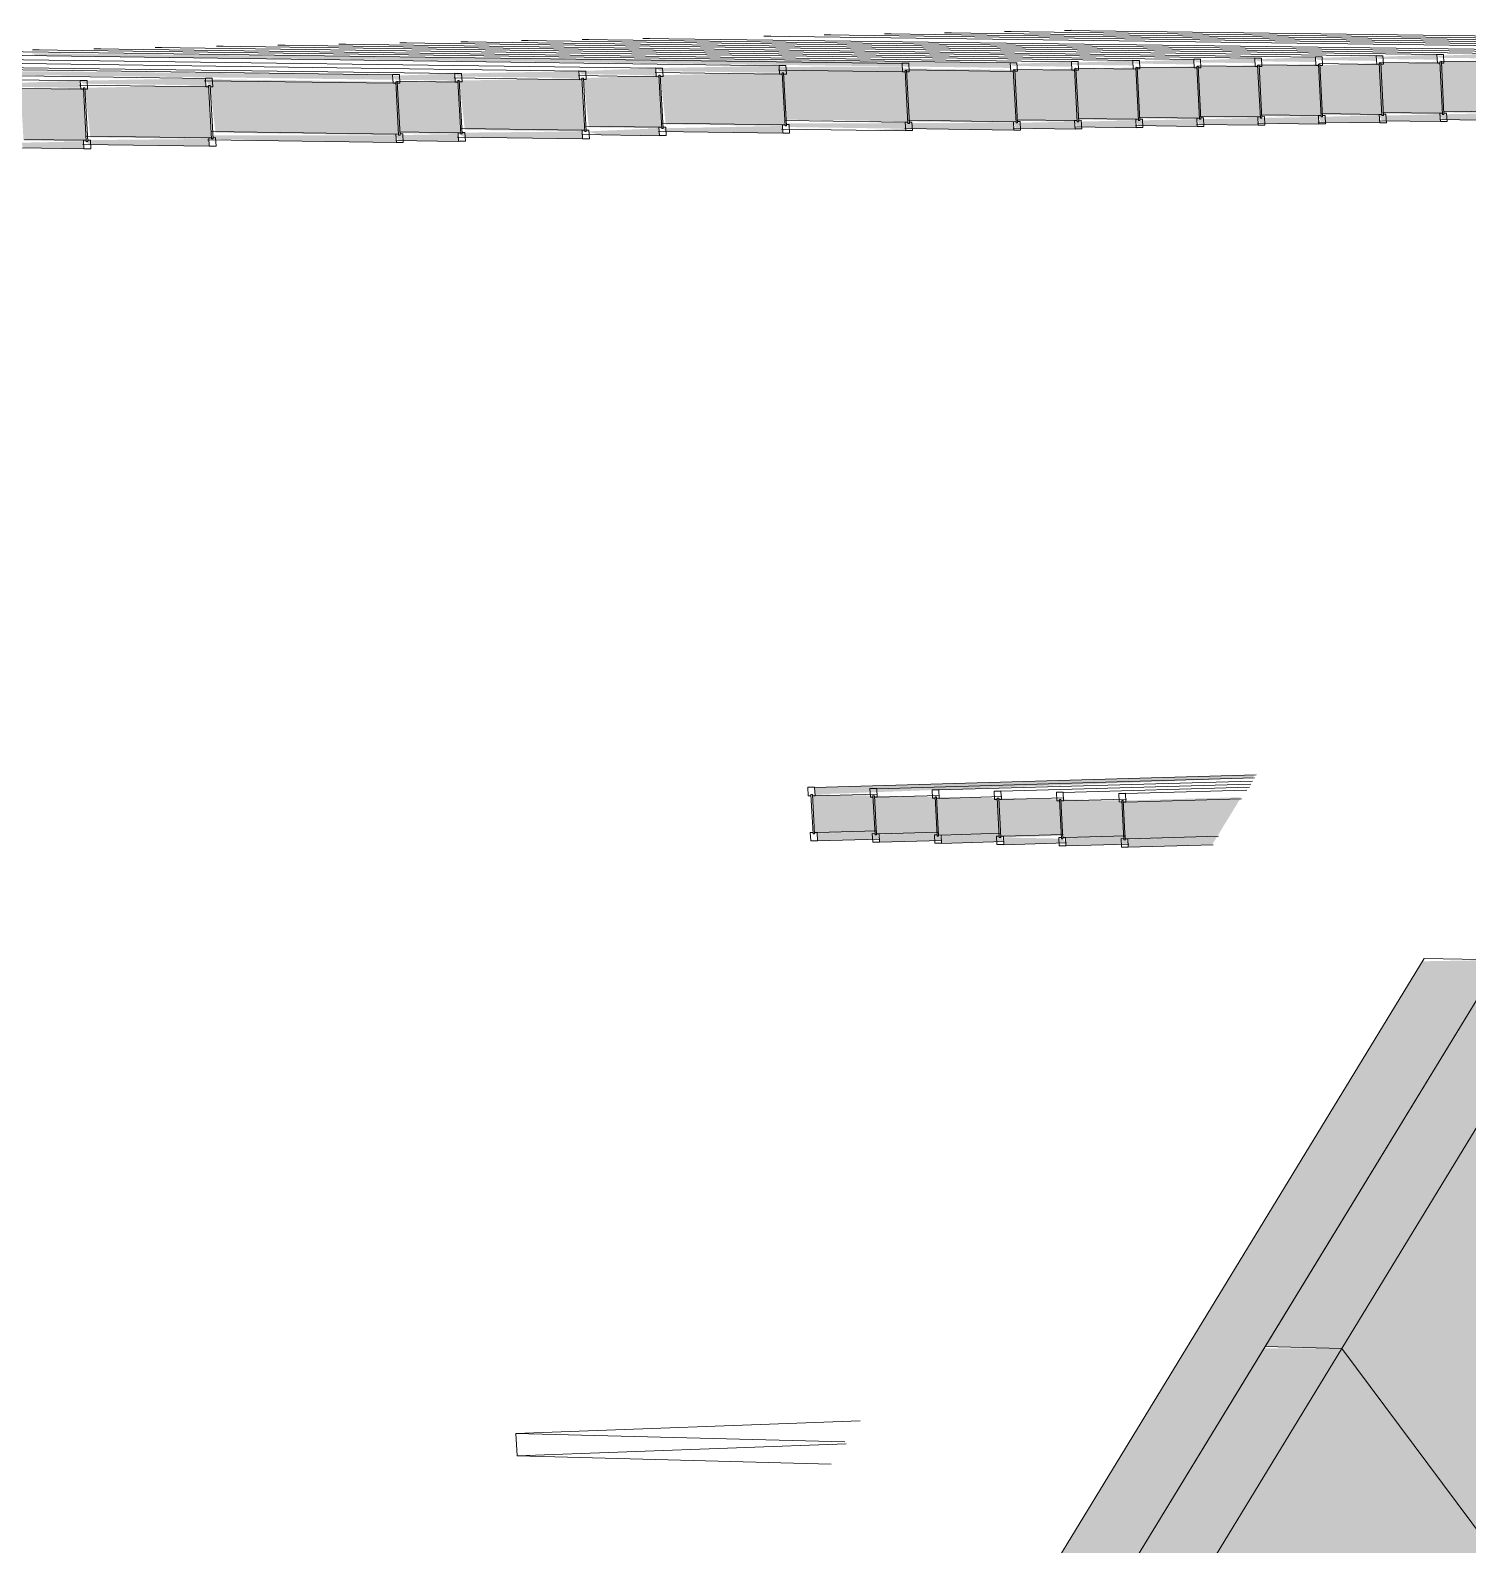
# Model space of a CAD drawing. Header units: inches. Extents: x -8026 to -8021, y -2777 to 2751.
# Drawn here: x -8024.54519 to -8024.52516, y -2776.38328 to -2776.36218 of the extents above; entities that cross this region are included whole.
import ezdxf

# ---------------------------------------------------------------- set-up
doc = ezdxf.new("R2010")
doc.units = ezdxf.units.IN
doc.header["$MEASUREMENT"] = 0
for name, color, linetype, lineweight in [('A-FLOR', 192, 'Continuous', 13), ('S-BEAM', 12, 'Continuous', 9), ('S-BEAM-4', 133, 'Continuous', 9), ('S-BEAM-5', 193, 'Continuous', 9), ('S-BEAM-6', 183, 'Continuous', 9)]:
    doc.layers.add(name, color=color, linetype=linetype, lineweight=lineweight)

msp = doc.modelspace()

# ---------------------------------------------------------------- hatches: boundary and pattern name
at = {"layer": 'S-BEAM-4'}
for points in [[(-8024.540042, -2776.362384), (-8024.540043, -2776.362381), (-8024.540043, -2776.362384)], [(-8024.539193, -2776.362368), (-8024.539195, -2776.362365), (-8024.539195, -2776.362368)], [(-8024.538346, -2776.362352), (-8024.538347, -2776.362349), (-8024.538347, -2776.362352)], [(-8024.5375, -2776.362336), (-8024.537501, -2776.362333), (-8024.537501, -2776.362336)], [(-8024.536655, -2776.36232), (-8024.536657, -2776.362317), (-8024.536657, -2776.36232)], [(-8024.534129, -2776.362272), (-8024.53413, -2776.362269), (-8024.53413, -2776.362272)], [(-8024.533289, -2776.362256), (-8024.533291, -2776.362253), (-8024.533291, -2776.362256)], [(-8024.532451, -2776.36224), (-8024.532453, -2776.362237), (-8024.532453, -2776.36224)], [(-8024.531614, -2776.362225), (-8024.531616, -2776.362222), (-8024.531616, -2776.362225)], [(-8024.530779, -2776.362209), (-8024.53078, -2776.362206), (-8024.53078, -2776.362209)], [(-8024.54516, -2776.36248), (-8024.545162, -2776.362477), (-8024.545162, -2776.36248)], [(-8024.531534, -2776.362705), (-8024.531537, -2776.362635), (-8024.545159, -2776.3625), (-8024.54512, -2776.362532), (-8024.532859, -2776.362687)], [(-8024.544304, -2776.362464), (-8024.544305, -2776.362461), (-8024.544305, -2776.362464)], [(-8024.543449, -2776.362448), (-8024.54345, -2776.362445), (-8024.54345, -2776.362448)], [(-8024.542595, -2776.362432), (-8024.542597, -2776.362429), (-8024.542597, -2776.362432)], [(-8024.541743, -2776.362416), (-8024.541744, -2776.362413), (-8024.541744, -2776.362416)], [(-8024.540891, -2776.3624), (-8024.540893, -2776.362397), (-8024.540893, -2776.3624)], [(-8024.529829, -2776.362672), (-8024.529832, -2776.362602), (-8024.530684, -2776.362633), (-8024.530678, -2776.362661), (-8024.529899, -2776.362671)], [(-8024.528978, -2776.362656), (-8024.528982, -2776.362586), (-8024.529832, -2776.362617), (-8024.529794, -2776.362645), (-8024.529752, -2776.362645)], [(-8024.528129, -2776.362639), (-8024.528132, -2776.362569), (-8024.528981, -2776.362601), (-8024.528943, -2776.362628), (-8024.528469, -2776.362635)], [(-8024.527281, -2776.362623), (-8024.527284, -2776.362553), (-8024.528132, -2776.362584), (-8024.528094, -2776.362612), (-8024.528053, -2776.362613)], [(-8024.526434, -2776.362607), (-8024.526438, -2776.362537), (-8024.527284, -2776.362568), (-8024.527246, -2776.362596), (-8024.527205, -2776.362596)], [(-8024.525589, -2776.36259), (-8024.525592, -2776.36252), (-8024.526437, -2776.362552), (-8024.526399, -2776.36258), (-8024.526359, -2776.36258)], [(-8024.524745, -2776.362574), (-8024.524748, -2776.362504), (-8024.525592, -2776.362536), (-8024.525554, -2776.362563), (-8024.525514, -2776.362564)], [(-8024.52467, -2776.363335), (-8024.524707, -2776.362602), (-8024.525551, -2776.362618), (-8024.525514, -2776.363324)], [(-8024.540139, -2776.36287), (-8024.540143, -2776.3628), (-8024.553795, -2776.362671), (-8024.553755, -2776.362696), (-8024.541637, -2776.36285)], [(-8024.539271, -2776.362881), (-8024.539276, -2776.362783), (-8024.540143, -2776.362814), (-8024.540102, -2776.36287), (-8024.54006, -2776.362871)], [(-8024.539276, -2776.362783), (-8024.540137, -2776.362768), (-8024.540048, -2776.362773)], [(-8024.537542, -2776.362848), (-8024.537547, -2776.36275), (-8024.539277, -2776.362782), (-8024.539237, -2776.362825), (-8024.539182, -2776.362826)], [(-8024.537547, -2776.36275), (-8024.539223, -2776.362724), (-8024.539182, -2776.362728)], [(-8024.536471, -2776.362806), (-8024.536476, -2776.362708), (-8024.537548, -2776.362749), (-8024.537508, -2776.362792), (-8024.537248, -2776.362796)], [(-8024.536476, -2776.362708), (-8024.537541, -2776.362691), (-8024.537248, -2776.362698)], [(-8024.536394, -2776.363547), (-8024.536434, -2776.362807), (-8024.537485, -2776.362847), (-8024.537409, -2776.363533), (-8024.537248, -2776.363535)], [(-8024.534752, -2776.362773), (-8024.534757, -2776.362675), (-8024.536476, -2776.362707), (-8024.536417, -2776.36275), (-8024.536382, -2776.362751)], [(-8024.534676, -2776.363513), (-8024.534715, -2776.362773), (-8024.536414, -2776.362805), (-8024.536338, -2776.36349)], [(-8024.534757, -2776.362675), (-8024.534771, -2776.362672), (-8024.534999, -2776.362672)], [(-8024.531457, -2776.363471), (-8024.531495, -2776.362733), (-8024.534757, -2776.362689), (-8024.534661, -2776.363426), (-8024.532859, -2776.363451)], [(-8024.53068, -2776.362688), (-8024.530684, -2776.362618), (-8024.531537, -2776.362649), (-8024.531499, -2776.362677), (-8024.531457, -2776.362678)], [(-8024.530604, -2776.363454), (-8024.530642, -2776.362716), (-8024.531496, -2776.362732), (-8024.531457, -2776.363442)], [(-8024.529752, -2776.363437), (-8024.52979, -2776.3627), (-8024.530643, -2776.362716), (-8024.530604, -2776.363425)], [(-8024.528902, -2776.36342), (-8024.52894, -2776.362683), (-8024.529791, -2776.362699), (-8024.529752, -2776.363408)], [(-8024.528053, -2776.363403), (-8024.528091, -2776.362667), (-8024.52894, -2776.362683), (-8024.528902, -2776.363391), (-8024.528469, -2776.363397)], [(-8024.527205, -2776.363386), (-8024.527243, -2776.362651), (-8024.528091, -2776.36267), (-8024.528053, -2776.363374)], [(-8024.526359, -2776.363369), (-8024.526396, -2776.362634), (-8024.527242, -2776.36267), (-8024.527205, -2776.363358)], [(-8024.525513, -2776.363352), (-8024.525551, -2776.362618), (-8024.526396, -2776.362634), (-8024.526359, -2776.363341)], [(-8024.544497, -2776.362883), (-8024.546162, -2776.362858), (-8024.545276, -2776.362873)], [(-8024.544491, -2776.362982), (-8024.544497, -2776.362883), (-8024.545371, -2776.362913), (-8024.54533, -2776.362971), (-8024.545286, -2776.362971)], [(-8024.544412, -2776.36373), (-8024.544453, -2776.362983), (-8024.545328, -2776.362999), (-8024.545286, -2776.363717)], [(-8024.542746, -2776.362948), (-8024.542751, -2776.36285), (-8024.544497, -2776.362883), (-8024.544457, -2776.362925), (-8024.544401, -2776.362926)], [(-8024.544432, -2776.363002), (-8024.54449, -2776.362981), (-8024.544443, -2776.363002)], [(-8024.542667, -2776.363695), (-8024.542708, -2776.362949), (-8024.544433, -2776.362981), (-8024.544355, -2776.363671)], [(-8024.542751, -2776.36285), (-8024.544412, -2776.362824), (-8024.544401, -2776.362827)], [(-8024.54006, -2776.363643), (-8024.5401, -2776.362899), (-8024.542751, -2776.362863), (-8024.542699, -2776.362947), (-8024.542687, -2776.362967), (-8024.542611, -2776.363607), (-8024.541637, -2776.36362)], [(-8024.542687, -2776.362968), (-8024.542744, -2776.362948), (-8024.542699, -2776.362968)], [(-8024.539193, -2776.363625), (-8024.539234, -2776.362882), (-8024.540101, -2776.362898), (-8024.54006, -2776.363613)], [(-8024.539212, -2776.362901), (-8024.53927, -2776.362881), (-8024.539225, -2776.362901)], [(-8024.537465, -2776.363591), (-8024.537505, -2776.362849), (-8024.539214, -2776.362881), (-8024.539137, -2776.363567)], [(-8024.537484, -2776.362868), (-8024.537541, -2776.362847), (-8024.537496, -2776.362868)], [(-8024.529783, -2776.363538), (-8024.529789, -2776.363436), (-8024.530641, -2776.363454), (-8024.530604, -2776.363527)], [(-8024.528933, -2776.363521), (-8024.528938, -2776.363419), (-8024.529789, -2776.363437), (-8024.529752, -2776.36351)], [(-8024.528084, -2776.363504), (-8024.528089, -2776.363402), (-8024.528938, -2776.36342), (-8024.528902, -2776.363493), (-8024.528469, -2776.363499)], [(-8024.527236, -2776.363487), (-8024.527241, -2776.363386), (-8024.528089, -2776.363403), (-8024.528053, -2776.363476)], [(-8024.52639, -2776.36347), (-8024.526395, -2776.363369), (-8024.527242, -2776.363386), (-8024.527205, -2776.363459)], [(-8024.525545, -2776.363453), (-8024.52555, -2776.363352), (-8024.526395, -2776.363369), (-8024.526359, -2776.363442)], [(-8024.524701, -2776.363437), (-8024.524706, -2776.363335), (-8024.52555, -2776.363352), (-8024.525514, -2776.363425)], [(-8024.540091, -2776.363745), (-8024.540097, -2776.363642), (-8024.54265, -2776.363642), (-8024.542699, -2776.363693), (-8024.541637, -2776.363723)], [(-8024.539225, -2776.363728), (-8024.539231, -2776.363625), (-8024.540097, -2776.363642), (-8024.54006, -2776.363716)], [(-8024.537496, -2776.363693), (-8024.537502, -2776.36359), (-8024.539174, -2776.363607), (-8024.539225, -2776.363624), (-8024.539137, -2776.36367)], [(-8024.536425, -2776.363649), (-8024.536431, -2776.363547), (-8024.537445, -2776.36359), (-8024.537248, -2776.363638)], [(-8024.534707, -2776.363615), (-8024.534713, -2776.363513), (-8024.536374, -2776.363546), (-8024.536338, -2776.363592)], [(-8024.531488, -2776.363573), (-8024.531493, -2776.36347), (-8024.534658, -2776.363478), (-8024.53462, -2776.363529), (-8024.532859, -2776.363554)], [(-8024.532994, -2776.363581), (-8024.532996, -2776.363552), (-8024.533569, -2776.363573)], [(-8024.532963, -2776.363479), (-8024.532964, -2776.36345), (-8024.533538, -2776.363471)], [(-8024.530635, -2776.363556), (-8024.53064, -2776.363453), (-8024.531494, -2776.363471), (-8024.531457, -2776.363544)], [(-8024.544444, -2776.363832), (-8024.544449, -2776.363729), (-8024.545324, -2776.363747), (-8024.545286, -2776.36382)], [(-8024.542699, -2776.363797), (-8024.542704, -2776.363694), (-8024.544393, -2776.363711), (-8024.544444, -2776.363728), (-8024.544355, -2776.363774)], [(-8024.534258, -2776.372828), (-8024.528158, -2776.372599), (-8024.528133, -2776.372558), (-8024.534263, -2776.372731)], [(-8024.534266, -2776.373375), (-8024.533404, -2776.37335), (-8024.533431, -2776.372845), (-8024.534295, -2776.372829)], [(-8024.533402, -2776.373393), (-8024.532539, -2776.373368), (-8024.532566, -2776.372862), (-8024.533431, -2776.372846)], [(-8024.532537, -2776.37341), (-8024.531673, -2776.373385), (-8024.5317, -2776.37288), (-8024.532566, -2776.372863)], [(-8024.531671, -2776.373428), (-8024.530806, -2776.373403), (-8024.530833, -2776.372897), (-8024.531699, -2776.37288)], [(-8024.530804, -2776.373445), (-8024.529938, -2776.37342), (-8024.529964, -2776.372914), (-8024.530832, -2776.372897)], [(-8024.534224, -2776.373476), (-8024.533362, -2776.373451), (-8024.533404, -2776.37335), (-8024.534229, -2776.373375)], [(-8024.533359, -2776.373494), (-8024.532497, -2776.373469), (-8024.532539, -2776.373368), (-8024.533365, -2776.373393)], [(-8024.532494, -2776.373511), (-8024.531631, -2776.373486), (-8024.531673, -2776.373385), (-8024.5325, -2776.37341)], [(-8024.531628, -2776.373529), (-8024.530763, -2776.373504), (-8024.530804, -2776.373445), (-8024.531633, -2776.373428)], [(-8024.530761, -2776.373546), (-8024.529895, -2776.373521), (-8024.529938, -2776.37342), (-8024.530766, -2776.373445)]]:
    msp.add_hatch(color=256, dxfattribs=at).paths.add_polyline_path(points, flags=0)
h = msp.add_hatch(color=256, dxfattribs=at)
h.paths.add_polyline_path([(-8024.53304, -2776.362712), (-8024.533042, -2776.362685), (-8024.534664, -2776.362691)], flags=0)
h.paths.add_polyline_path([(-8024.545157, -2776.362532), (-8024.545162, -2776.36248), (-8024.545162, -2776.362532)], flags=0)
h = msp.add_hatch(color=256, dxfattribs=at)
h.paths.add_polyline_path([(-8024.529936, -2776.373463), (-8024.528662, -2776.373426), (-8024.52832, -2776.372867), (-8024.529964, -2776.372914)], flags=0)
h.paths.add_polyline_path([(-8024.52427, -2776.373298), (-8024.523849, -2776.373286), (-8024.523893, -2776.372933), (-8024.522954, -2776.372905), (-8024.515469, -2776.372634), (-8024.515475, -2776.372501), (-8024.524665, -2776.372763)], flags=0)
h = msp.add_hatch(color=256, dxfattribs=at)
h.paths.add_polyline_path([(-8024.529893, -2776.373564), (-8024.528725, -2776.37353), (-8024.528662, -2776.373426), (-8024.529898, -2776.373463)], flags=0)
h.paths.add_polyline_path([(-8024.524196, -2776.373398), (-8024.523844, -2776.373388), (-8024.523893, -2776.373287), (-8024.52427, -2776.373298), (-8024.524201, -2776.373392)], flags=0)
at = {"layer": 'S-BEAM-5'}
h = msp.add_hatch(color=256, dxfattribs=at)
h.paths.add_polyline_path([(-8024.441028, -2776.488367), (-8024.443475, -2776.485344), (-8024.443162, -2776.485379), (-8024.442815, -2776.485848), (-8024.442815, -2776.485398), (-8024.442159, -2776.485452), (-8024.443712, -2776.483349), (-8024.445857, -2776.485369)], flags=0)
h.paths.add_polyline_path([(-8024.45263, -2776.480238), (-8024.448711, -2776.476582), (-8024.452453, -2776.471517), (-8024.458914, -2776.467434), (-8024.460324, -2776.469913)], flags=0)
h.paths.add_polyline_path([(-8024.465144, -2776.454461), (-8024.465089, -2776.454411), (-8024.475529, -2776.440278), (-8024.479674, -2776.443946), (-8024.477982, -2776.446217), (-8024.465835, -2776.454018)], flags=0)
h.paths.add_polyline_path([(-8024.487825, -2776.433009), (-8024.484764, -2776.427776), (-8024.489704, -2776.421089), (-8024.493971, -2776.424761), (-8024.488219, -2776.43248)], flags=0)
h.paths.add_polyline_path([(-8024.497718, -2776.419733), (-8024.493419, -2776.41606), (-8024.500345, -2776.406684), (-8024.503495, -2776.411981), (-8024.498146, -2776.419159)], flags=0)
h.paths.add_polyline_path([(-8024.508601, -2776.405129), (-8024.505421, -2776.399812), (-8024.523634, -2776.375158), (-8024.526919, -2776.380548), (-8024.510976, -2776.401941)], flags=0)
at = {"layer": 'S-BEAM-6'}
for points in [[(-8024.552089, -2776.420042), (-8024.524702, -2776.375135), (-8024.525794, -2776.375153), (-8024.553154, -2776.419989), (-8024.552459, -2776.420024)], [(-8024.526919, -2776.380548), (-8024.523634, -2776.375158), (-8024.524714, -2776.375155), (-8024.527987, -2776.380522), (-8024.527203, -2776.380541)], [(-8024.601156, -2776.502354), (-8024.526919, -2776.380548), (-8024.528002, -2776.380545), (-8024.602218, -2776.502242)], [(-8024.594356, -2776.503052), (-8024.523101, -2776.385671), (-8024.526919, -2776.380548), (-8024.601156, -2776.502354), (-8024.60055, -2776.502417)]]:
    msp.add_hatch(color=256, dxfattribs=at).paths.add_polyline_path(points, flags=0)

# ---------------------------------------------------------------- linework, layer by layer
at = {"layer": 'A-FLOR'}
for p, q in [((-8024.533627, -2776.381558), (-8024.538427, -2776.381732)), ((-8024.538427, -2776.381732), (-8024.533843, -2776.381849)), ((-8024.53841, -2776.382045), (-8024.538427, -2776.381732)), ((-8024.53841, -2776.382045), (-8024.533822, -2776.381878)), ((-8024.534032, -2776.382158), (-8024.53841, -2776.382045))]:
    msp.add_line(p, q, dxfattribs=at)
at = {"layer": 'S-BEAM'}
for p, q in [((-8024.53078, -2776.362182), (-8024.530689, -2776.36218)), ((-8024.517209, -2776.362359), (-8024.53078, -2776.362182)), ((-8024.541744, -2776.362388), (-8024.541651, -2776.362387)), ((-8024.528132, -2776.362569), (-8024.541744, -2776.362388)), ((-8024.541651, -2776.362387), (-8024.54164, -2776.362387)), ((-8024.540893, -2776.362372), (-8024.5408, -2776.362371)), ((-8024.527284, -2776.362553), (-8024.540893, -2776.362372)), ((-8024.540043, -2776.362356), (-8024.53995, -2776.362355)), ((-8024.526438, -2776.362537), (-8024.540043, -2776.362356)), ((-8024.539195, -2776.36234), (-8024.539102, -2776.362339)), ((-8024.525592, -2776.36252), (-8024.539195, -2776.36234)), ((-8024.538348, -2776.362324), (-8024.538255, -2776.362323)), ((-8024.524748, -2776.362504), (-8024.538348, -2776.362324)), ((-8024.537502, -2776.362309), (-8024.537409, -2776.362307)), ((-8024.523905, -2776.362488), (-8024.537502, -2776.362309)), ((-8024.536657, -2776.362293), (-8024.536565, -2776.362291)), ((-8024.523064, -2776.362472), (-8024.536657, -2776.362293)), ((-8024.534971, -2776.362261), (-8024.534879, -2776.362259)), ((-8024.521385, -2776.36244), (-8024.534971, -2776.362261)), ((-8024.534131, -2776.362245), (-8024.534039, -2776.362243)), ((-8024.520547, -2776.362424), (-8024.534131, -2776.362245)), ((-8024.533291, -2776.362229), (-8024.533199, -2776.362228)), ((-8024.519711, -2776.362408), (-8024.533291, -2776.362229)), ((-8024.532453, -2776.362214), (-8024.532361, -2776.362212)), ((-8024.518876, -2776.362391), (-8024.532453, -2776.362214)), ((-8024.531616, -2776.362198), (-8024.531524, -2776.362196)), ((-8024.518042, -2776.362375), (-8024.531616, -2776.362198)), ((-8024.539276, -2776.362783), (-8024.552929, -2776.362599)), ((-8024.537547, -2776.36275), (-8024.551194, -2776.362566)), ((-8024.536476, -2776.362708), (-8024.549464, -2776.362534)), ((-8024.534757, -2776.362675), (-8024.547739, -2776.362501)), ((-8024.533044, -2776.362642), (-8024.54602, -2776.362469)), ((-8024.545162, -2776.362453), (-8024.545068, -2776.362451)), ((-8024.531537, -2776.362635), (-8024.545162, -2776.362453)), ((-8024.544306, -2776.362437), (-8024.544212, -2776.362435)), ((-8024.530684, -2776.362618), (-8024.544306, -2776.362437)), ((-8024.543451, -2776.36242), (-8024.543357, -2776.362419)), ((-8024.529832, -2776.362602), (-8024.543451, -2776.36242)), ((-8024.542597, -2776.362404), (-8024.542503, -2776.362403)), ((-8024.528982, -2776.362586), (-8024.542597, -2776.362404)), ((-8024.529833, -2776.362599), (-8024.529739, -2776.3626)), ((-8024.529739, -2776.3626), (-8024.529832, -2776.362602)), ((-8024.529832, -2776.362602), (-8024.529826, -2776.36272)), ((-8024.529733, -2776.362718), (-8024.529739, -2776.3626)), ((-8024.528982, -2776.362582), (-8024.528889, -2776.362584)), ((-8024.528889, -2776.362584), (-8024.528982, -2776.362586)), ((-8024.528982, -2776.362586), (-8024.528975, -2776.362704)), ((-8024.528882, -2776.362702), (-8024.528889, -2776.362584)), ((-8024.528133, -2776.362566), (-8024.528039, -2776.362567)), ((-8024.528039, -2776.362567), (-8024.528132, -2776.362569)), ((-8024.528132, -2776.362569), (-8024.528126, -2776.362687)), ((-8024.528033, -2776.362686), (-8024.528039, -2776.362567)), ((-8024.527285, -2776.36255), (-8024.527192, -2776.362551)), ((-8024.527192, -2776.362551), (-8024.527284, -2776.362553)), ((-8024.527284, -2776.362553), (-8024.527278, -2776.362671)), ((-8024.527186, -2776.362669), (-8024.527192, -2776.362551)), ((-8024.526438, -2776.362534), (-8024.526345, -2776.362535)), ((-8024.526345, -2776.362535), (-8024.526438, -2776.362537)), ((-8024.526438, -2776.362537), (-8024.526432, -2776.362655)), ((-8024.526339, -2776.362653), (-8024.526345, -2776.362535)), ((-8024.525593, -2776.362517), (-8024.5255, -2776.362519)), ((-8024.5255, -2776.362519), (-8024.525592, -2776.36252)), ((-8024.525592, -2776.36252), (-8024.525586, -2776.362638)), ((-8024.525494, -2776.362637), (-8024.5255, -2776.362519)), ((-8024.544497, -2776.362883), (-8024.558167, -2776.362697)), ((-8024.542751, -2776.36285), (-8024.556416, -2776.362664)), ((-8024.540143, -2776.3628), (-8024.553799, -2776.362615)), ((-8024.540144, -2776.362797), (-8024.540048, -2776.362798)), ((-8024.540048, -2776.362798), (-8024.540143, -2776.3628)), ((-8024.540143, -2776.3628), (-8024.540137, -2776.362919)), ((-8024.540042, -2776.362917), (-8024.540048, -2776.362798)), ((-8024.539277, -2776.36278), (-8024.539182, -2776.362781)), ((-8024.539182, -2776.362781), (-8024.539276, -2776.362783)), ((-8024.539276, -2776.362783), (-8024.53927, -2776.362903)), ((-8024.539175, -2776.362901), (-8024.539182, -2776.362781)), ((-8024.537552, -2776.362812), (-8024.53647, -2776.362827)), ((-8024.537548, -2776.362747), (-8024.537453, -2776.362748)), ((-8024.537453, -2776.362748), (-8024.537547, -2776.36275)), ((-8024.537547, -2776.36275), (-8024.537541, -2776.362869)), ((-8024.537446, -2776.362867), (-8024.537453, -2776.362748)), ((-8024.536485, -2776.36277), (-8024.534751, -2776.362794)), ((-8024.536477, -2776.362705), (-8024.536382, -2776.362706)), ((-8024.536382, -2776.362706), (-8024.536476, -2776.362708)), ((-8024.536476, -2776.362708), (-8024.53647, -2776.362827)), ((-8024.536434, -2776.362807), (-8024.536414, -2776.362806)), ((-8024.536414, -2776.362806), (-8024.536434, -2776.362807)), ((-8024.536433, -2776.362826), (-8024.536434, -2776.362807)), ((-8024.536434, -2776.362807), (-8024.536394, -2776.363547)), ((-8024.536414, -2776.362806), (-8024.536412, -2776.362826)), ((-8024.536374, -2776.363547), (-8024.536414, -2776.362806)), ((-8024.536375, -2776.362825), (-8024.536382, -2776.362706)), ((-8024.534767, -2776.362738), (-8024.533038, -2776.362761)), ((-8024.534758, -2776.362672), (-8024.534663, -2776.362673)), ((-8024.534663, -2776.362673), (-8024.534757, -2776.362675)), ((-8024.534757, -2776.362675), (-8024.534751, -2776.362794)), ((-8024.534751, -2776.362794), (-8024.534714, -2776.362793)), ((-8024.534714, -2776.362793), (-8024.534715, -2776.362773)), ((-8024.534715, -2776.362773), (-8024.534695, -2776.362773)), ((-8024.534715, -2776.362773), (-8024.534676, -2776.363513)), ((-8024.534695, -2776.362773), (-8024.534715, -2776.362773)), ((-8024.534695, -2776.362773), (-8024.534694, -2776.362793)), ((-8024.534656, -2776.363513), (-8024.534695, -2776.362773)), ((-8024.534694, -2776.362793), (-8024.534657, -2776.362792)), ((-8024.534657, -2776.362792), (-8024.534663, -2776.362673)), ((-8024.533045, -2776.362639), (-8024.53295, -2776.36264)), ((-8024.53295, -2776.36264), (-8024.533044, -2776.362642)), ((-8024.533044, -2776.362642), (-8024.533038, -2776.362761)), ((-8024.533038, -2776.362761), (-8024.533001, -2776.36276)), ((-8024.533001, -2776.36276), (-8024.533002, -2776.36274)), ((-8024.533002, -2776.36274), (-8024.532982, -2776.36274)), ((-8024.533002, -2776.36274), (-8024.532963, -2776.363479)), ((-8024.532982, -2776.36274), (-8024.533002, -2776.36274)), ((-8024.532993, -2776.362733), (-8024.531531, -2776.362753)), ((-8024.532982, -2776.36274), (-8024.532981, -2776.36276)), ((-8024.532943, -2776.363479), (-8024.532982, -2776.36274)), ((-8024.532981, -2776.36276), (-8024.532944, -2776.362759)), ((-8024.532944, -2776.362759), (-8024.53295, -2776.36264)), ((-8024.531538, -2776.362632), (-8024.531444, -2776.362633)), ((-8024.531444, -2776.362633), (-8024.531537, -2776.362635)), ((-8024.531537, -2776.362635), (-8024.531531, -2776.362753)), ((-8024.531531, -2776.362753), (-8024.531494, -2776.362752)), ((-8024.531495, -2776.362733), (-8024.531475, -2776.362732)), ((-8024.531475, -2776.362732), (-8024.531495, -2776.362733)), ((-8024.531494, -2776.362752), (-8024.531495, -2776.362733)), ((-8024.531495, -2776.362733), (-8024.531457, -2776.363471)), ((-8024.531482, -2776.362726), (-8024.530678, -2776.362737)), ((-8024.531475, -2776.362732), (-8024.531474, -2776.362752)), ((-8024.531437, -2776.363471), (-8024.531475, -2776.362732)), ((-8024.531474, -2776.362752), (-8024.531438, -2776.362751)), ((-8024.531438, -2776.362751), (-8024.531444, -2776.362633)), ((-8024.530685, -2776.362615), (-8024.530591, -2776.362616)), ((-8024.530591, -2776.362616), (-8024.530684, -2776.362618)), ((-8024.530684, -2776.362618), (-8024.530678, -2776.362737)), ((-8024.530678, -2776.362737), (-8024.530641, -2776.362736)), ((-8024.530641, -2776.362736), (-8024.530642, -2776.362716)), ((-8024.530642, -2776.362716), (-8024.530622, -2776.362716)), ((-8024.530642, -2776.362716), (-8024.530604, -2776.363454)), ((-8024.530622, -2776.362716), (-8024.530642, -2776.362716)), ((-8024.530629, -2776.362709), (-8024.529826, -2776.36272)), ((-8024.530622, -2776.362716), (-8024.530621, -2776.362736)), ((-8024.530584, -2776.363454), (-8024.530622, -2776.362716)), ((-8024.530621, -2776.362736), (-8024.530585, -2776.362735)), ((-8024.530585, -2776.362735), (-8024.530591, -2776.362616)), ((-8024.529826, -2776.36272), (-8024.529789, -2776.362719)), ((-8024.52979, -2776.3627), (-8024.529771, -2776.362699)), ((-8024.529771, -2776.362699), (-8024.52979, -2776.3627)), ((-8024.529789, -2776.362719), (-8024.52979, -2776.3627)), ((-8024.52979, -2776.3627), (-8024.529752, -2776.363437)), ((-8024.529777, -2776.362693), (-8024.528975, -2776.362704)), ((-8024.529771, -2776.362699), (-8024.52977, -2776.362719)), ((-8024.529732, -2776.363437), (-8024.529771, -2776.362699)), ((-8024.52977, -2776.362719), (-8024.529733, -2776.362718)), ((-8024.528975, -2776.362704), (-8024.528939, -2776.362703)), ((-8024.528939, -2776.362703), (-8024.52894, -2776.362683)), ((-8024.52894, -2776.362683), (-8024.52892, -2776.362683)), ((-8024.52894, -2776.362683), (-8024.528902, -2776.36342)), ((-8024.52892, -2776.362683), (-8024.52894, -2776.362683)), ((-8024.528927, -2776.362677), (-8024.528126, -2776.362687)), ((-8024.52892, -2776.362683), (-8024.528919, -2776.362703)), ((-8024.528882, -2776.36342), (-8024.52892, -2776.362683)), ((-8024.528919, -2776.362703), (-8024.528882, -2776.362702)), ((-8024.528126, -2776.362687), (-8024.52809, -2776.362687)), ((-8024.52809, -2776.362687), (-8024.528091, -2776.362667)), ((-8024.528091, -2776.362667), (-8024.528071, -2776.362667)), ((-8024.528091, -2776.362667), (-8024.528053, -2776.363403)), ((-8024.528071, -2776.362667), (-8024.528091, -2776.362667)), ((-8024.528077, -2776.36266), (-8024.527278, -2776.362671)), ((-8024.528071, -2776.362667), (-8024.52807, -2776.362686)), ((-8024.528033, -2776.363403), (-8024.528071, -2776.362667)), ((-8024.52807, -2776.362686), (-8024.528033, -2776.362686)), ((-8024.527278, -2776.362671), (-8024.527242, -2776.36267)), ((-8024.527245, -2776.36267), (-8024.527242, -2776.36267)), ((-8024.527243, -2776.362651), (-8024.527223, -2776.36265)), ((-8024.527223, -2776.36265), (-8024.527243, -2776.362651)), ((-8024.527242, -2776.36267), (-8024.527243, -2776.362651)), ((-8024.527243, -2776.362651), (-8024.527205, -2776.363386)), ((-8024.52723, -2776.362644), (-8024.526432, -2776.362655)), ((-8024.527223, -2776.36265), (-8024.527222, -2776.36267)), ((-8024.527185, -2776.363386), (-8024.527223, -2776.36265)), ((-8024.527222, -2776.36267), (-8024.527186, -2776.362669)), ((-8024.526432, -2776.362655), (-8024.526395, -2776.362654)), ((-8024.526395, -2776.362654), (-8024.526396, -2776.362634)), ((-8024.526396, -2776.362634), (-8024.526376, -2776.362634)), ((-8024.526396, -2776.362634), (-8024.526359, -2776.363369)), ((-8024.526376, -2776.362634), (-8024.526396, -2776.362634)), ((-8024.526383, -2776.362628), (-8024.525586, -2776.362638)), ((-8024.526376, -2776.362634), (-8024.526375, -2776.362654)), ((-8024.526339, -2776.363369), (-8024.526376, -2776.362634)), ((-8024.526375, -2776.362654), (-8024.526339, -2776.362653)), ((-8024.525586, -2776.362638), (-8024.52555, -2776.362638)), ((-8024.52555, -2776.362638), (-8024.525551, -2776.362618)), ((-8024.525551, -2776.362618), (-8024.525531, -2776.362618)), ((-8024.525551, -2776.362618), (-8024.525513, -2776.363352)), ((-8024.525531, -2776.362618), (-8024.525551, -2776.362618)), ((-8024.525538, -2776.362611), (-8024.524742, -2776.362622)), ((-8024.525531, -2776.362618), (-8024.52553, -2776.362637)), ((-8024.525494, -2776.363352), (-8024.525531, -2776.362618)), ((-8024.52553, -2776.362637), (-8024.525494, -2776.362637)), ((-8024.545315, -2776.362992), (-8024.54449, -2776.363003)), ((-8024.544507, -2776.362946), (-8024.542744, -2776.36297)), ((-8024.544497, -2776.36288), (-8024.544401, -2776.362882)), ((-8024.544401, -2776.362882), (-8024.544497, -2776.362883)), ((-8024.544497, -2776.362883), (-8024.54449, -2776.363003)), ((-8024.54449, -2776.363003), (-8024.544452, -2776.363003)), ((-8024.544453, -2776.362983), (-8024.544433, -2776.362982)), ((-8024.544433, -2776.362982), (-8024.544453, -2776.362983)), ((-8024.544452, -2776.363003), (-8024.544453, -2776.362983)), ((-8024.544453, -2776.362983), (-8024.544412, -2776.36373)), ((-8024.544433, -2776.362982), (-8024.544432, -2776.363002)), ((-8024.544391, -2776.363729), (-8024.544433, -2776.362982)), ((-8024.544432, -2776.363002), (-8024.544394, -2776.363001)), ((-8024.544394, -2776.363001), (-8024.544401, -2776.362882)), ((-8024.542768, -2776.362883), (-8024.540137, -2776.362919)), ((-8024.542752, -2776.362847), (-8024.542656, -2776.362848)), ((-8024.542656, -2776.362848), (-8024.542751, -2776.36285)), ((-8024.542751, -2776.36285), (-8024.542744, -2776.36297)), ((-8024.542744, -2776.36297), (-8024.542707, -2776.362969)), ((-8024.542707, -2776.362969), (-8024.542708, -2776.362949)), ((-8024.542708, -2776.362949), (-8024.542688, -2776.362949)), ((-8024.542708, -2776.362949), (-8024.542667, -2776.363695)), ((-8024.542688, -2776.362949), (-8024.542708, -2776.362949)), ((-8024.542688, -2776.362949), (-8024.542687, -2776.362968)), ((-8024.542646, -2776.363694), (-8024.542688, -2776.362949)), ((-8024.542687, -2776.362968), (-8024.542649, -2776.362968)), ((-8024.542649, -2776.362968), (-8024.542656, -2776.362848)), ((-8024.540137, -2776.362919), (-8024.540099, -2776.362919)), ((-8024.5401, -2776.362899), (-8024.54008, -2776.362898)), ((-8024.54008, -2776.362898), (-8024.5401, -2776.362899)), ((-8024.540099, -2776.362919), (-8024.5401, -2776.362899)), ((-8024.5401, -2776.362899), (-8024.54006, -2776.363643)), ((-8024.540087, -2776.362891), (-8024.53927, -2776.362903)), ((-8024.54008, -2776.362898), (-8024.540079, -2776.362918)), ((-8024.540039, -2776.363642), (-8024.54008, -2776.362898)), ((-8024.540079, -2776.362918), (-8024.540042, -2776.362917)), ((-8024.539287, -2776.362845), (-8024.537541, -2776.362869)), ((-8024.53927, -2776.362903), (-8024.539233, -2776.362902)), ((-8024.539233, -2776.362902), (-8024.539234, -2776.362882)), ((-8024.539234, -2776.362882), (-8024.539214, -2776.362882)), ((-8024.539234, -2776.362882), (-8024.539193, -2776.363625)), ((-8024.539214, -2776.362882), (-8024.539234, -2776.362882)), ((-8024.539214, -2776.362882), (-8024.539212, -2776.362901)), ((-8024.539173, -2776.363625), (-8024.539214, -2776.362882)), ((-8024.539212, -2776.362901), (-8024.539175, -2776.362901)), ((-8024.537541, -2776.362869), (-8024.537504, -2776.362868)), ((-8024.537505, -2776.362849), (-8024.537485, -2776.362848)), ((-8024.537485, -2776.362848), (-8024.537505, -2776.362849)), ((-8024.537504, -2776.362868), (-8024.537505, -2776.362849)), ((-8024.537505, -2776.362849), (-8024.537465, -2776.363591)), ((-8024.537485, -2776.362848), (-8024.537484, -2776.362868)), ((-8024.537445, -2776.36359), (-8024.537485, -2776.362848)), ((-8024.537484, -2776.362868), (-8024.537446, -2776.362867)), ((-8024.53647, -2776.362827), (-8024.536433, -2776.362826)), ((-8024.536412, -2776.362826), (-8024.536375, -2776.362825)), ((-8024.534672, -2776.363439), (-8024.533, -2776.363462)), ((-8024.532956, -2776.363434), (-8024.531494, -2776.363454)), ((-8024.531446, -2776.363426), (-8024.530641, -2776.363437)), ((-8024.530605, -2776.363436), (-8024.530641, -2776.363437)), ((-8024.530641, -2776.363437), (-8024.530635, -2776.363556)), ((-8024.530604, -2776.363454), (-8024.530605, -2776.363436)), ((-8024.530593, -2776.363409), (-8024.52979, -2776.36342)), ((-8024.530548, -2776.363435), (-8024.530585, -2776.363436)), ((-8024.530585, -2776.363436), (-8024.530584, -2776.363454)), ((-8024.530542, -2776.363554), (-8024.530548, -2776.363435)), ((-8024.529753, -2776.363419), (-8024.52979, -2776.36342)), ((-8024.52979, -2776.36342), (-8024.529783, -2776.363538)), ((-8024.529752, -2776.363437), (-8024.529753, -2776.363419)), ((-8024.529732, -2776.363437), (-8024.529752, -2776.363437)), ((-8024.529752, -2776.363437), (-8024.529732, -2776.363437)), ((-8024.529741, -2776.363392), (-8024.528939, -2776.363403)), ((-8024.529696, -2776.363418), (-8024.529733, -2776.363419)), ((-8024.529733, -2776.363419), (-8024.529732, -2776.363437)), ((-8024.52969, -2776.363537), (-8024.529696, -2776.363418)), ((-8024.528903, -2776.363403), (-8024.528939, -2776.363403)), ((-8024.528939, -2776.363403), (-8024.528933, -2776.363521)), ((-8024.528902, -2776.36342), (-8024.528903, -2776.363403)), ((-8024.528882, -2776.36342), (-8024.528902, -2776.36342)), ((-8024.528902, -2776.36342), (-8024.528882, -2776.36342)), ((-8024.528891, -2776.363375), (-8024.52809, -2776.363386)), ((-8024.528846, -2776.363401), (-8024.528883, -2776.363402)), ((-8024.528883, -2776.363402), (-8024.528882, -2776.36342)), ((-8024.52884, -2776.36352), (-8024.528846, -2776.363401)), ((-8024.528054, -2776.363386), (-8024.52809, -2776.363386)), ((-8024.52809, -2776.363386), (-8024.528084, -2776.363504)), ((-8024.528053, -2776.363403), (-8024.528054, -2776.363386)), ((-8024.528033, -2776.363403), (-8024.528053, -2776.363403)), ((-8024.528053, -2776.363403), (-8024.528033, -2776.363403)), ((-8024.528042, -2776.363358), (-8024.527242, -2776.363369)), ((-8024.527997, -2776.363384), (-8024.528034, -2776.363385)), ((-8024.528034, -2776.363385), (-8024.528033, -2776.363403)), ((-8024.527991, -2776.363503), (-8024.527997, -2776.363384)), ((-8024.527206, -2776.363369), (-8024.527242, -2776.363369)), ((-8024.527242, -2776.363369), (-8024.527236, -2776.363487)), ((-8024.527205, -2776.363386), (-8024.527206, -2776.363369)), ((-8024.527185, -2776.363386), (-8024.527205, -2776.363386)), ((-8024.527205, -2776.363386), (-8024.527185, -2776.363386)), ((-8024.527194, -2776.363342), (-8024.526396, -2776.363353)), ((-8024.52715, -2776.363368), (-8024.527186, -2776.363368)), ((-8024.527186, -2776.363368), (-8024.527185, -2776.363386)), ((-8024.527144, -2776.363486), (-8024.52715, -2776.363368)), ((-8024.526398, -2776.363442), (-8024.525545, -2776.363453)), ((-8024.526359, -2776.363352), (-8024.526396, -2776.363353)), ((-8024.526396, -2776.363353), (-8024.52639, -2776.36347)), ((-8024.526359, -2776.363369), (-8024.526359, -2776.363352)), ((-8024.526339, -2776.363369), (-8024.526359, -2776.363369)), ((-8024.526359, -2776.363369), (-8024.526339, -2776.363369)), ((-8024.526348, -2776.363325), (-8024.525551, -2776.363336)), ((-8024.526303, -2776.363351), (-8024.52634, -2776.363351)), ((-8024.52634, -2776.363351), (-8024.526339, -2776.363369)), ((-8024.526297, -2776.363469), (-8024.526303, -2776.363351)), ((-8024.525553, -2776.363425), (-8024.524701, -2776.363437)), ((-8024.525514, -2776.363335), (-8024.525551, -2776.363336)), ((-8024.525551, -2776.363336), (-8024.525545, -2776.363453)), ((-8024.525513, -2776.363352), (-8024.525514, -2776.363335)), ((-8024.525494, -2776.363352), (-8024.525513, -2776.363352)), ((-8024.525513, -2776.363352), (-8024.525494, -2776.363352)), ((-8024.525502, -2776.363308), (-8024.524707, -2776.363319)), ((-8024.525458, -2776.363334), (-8024.525495, -2776.363335)), ((-8024.525495, -2776.363335), (-8024.525494, -2776.363352)), ((-8024.525452, -2776.363452), (-8024.525458, -2776.363334)), ((-8024.544409, -2776.363654), (-8024.542705, -2776.363678)), ((-8024.542671, -2776.36359), (-8024.540098, -2776.363626)), ((-8024.540061, -2776.363625), (-8024.540098, -2776.363626)), ((-8024.540098, -2776.363626), (-8024.540091, -2776.363745)), ((-8024.54006, -2776.363643), (-8024.540061, -2776.363625)), ((-8024.540039, -2776.363642), (-8024.54006, -2776.363643)), ((-8024.54006, -2776.363643), (-8024.540039, -2776.363642)), ((-8024.540049, -2776.363597), (-8024.539231, -2776.363609)), ((-8024.540003, -2776.363624), (-8024.54004, -2776.363625)), ((-8024.54004, -2776.363625), (-8024.540039, -2776.363642)), ((-8024.539997, -2776.363743), (-8024.540003, -2776.363624)), ((-8024.539194, -2776.363608), (-8024.539231, -2776.363609)), ((-8024.539231, -2776.363609), (-8024.539225, -2776.363728)), ((-8024.539193, -2776.363625), (-8024.539194, -2776.363608)), ((-8024.539173, -2776.363625), (-8024.539193, -2776.363625)), ((-8024.539193, -2776.363625), (-8024.539173, -2776.363625)), ((-8024.53919, -2776.36355), (-8024.537503, -2776.363574)), ((-8024.539137, -2776.363607), (-8024.539174, -2776.363607)), ((-8024.539174, -2776.363607), (-8024.539173, -2776.363625)), ((-8024.53913, -2776.363726), (-8024.539137, -2776.363607)), ((-8024.537508, -2776.363634), (-8024.536425, -2776.363649)), ((-8024.537466, -2776.363573), (-8024.537503, -2776.363574)), ((-8024.537503, -2776.363574), (-8024.537496, -2776.363693)), ((-8024.537465, -2776.363591), (-8024.537466, -2776.363573)), ((-8024.537445, -2776.36359), (-8024.537465, -2776.363591)), ((-8024.537465, -2776.363591), (-8024.537445, -2776.36359)), ((-8024.537457, -2776.363516), (-8024.536432, -2776.363531)), ((-8024.537408, -2776.363572), (-8024.537445, -2776.363573)), ((-8024.537445, -2776.363573), (-8024.537445, -2776.36359)), ((-8024.537402, -2776.363691), (-8024.537408, -2776.363572)), ((-8024.536441, -2776.363591), (-8024.534707, -2776.363615)), ((-8024.536395, -2776.36353), (-8024.536432, -2776.363531)), ((-8024.536432, -2776.363531), (-8024.536425, -2776.363649)), ((-8024.536426, -2776.363646), (-8024.536331, -2776.363648)), ((-8024.536425, -2776.363649), (-8024.536331, -2776.363648)), ((-8024.536394, -2776.363547), (-8024.536395, -2776.36353)), ((-8024.536374, -2776.363547), (-8024.536394, -2776.363547)), ((-8024.536394, -2776.363547), (-8024.536374, -2776.363547)), ((-8024.53639, -2776.363473), (-8024.534713, -2776.363496)), ((-8024.536338, -2776.363529), (-8024.536375, -2776.363529)), ((-8024.536375, -2776.363529), (-8024.536374, -2776.363547)), ((-8024.536331, -2776.363648), (-8024.536338, -2776.363529)), ((-8024.534723, -2776.363557), (-8024.532994, -2776.363581)), ((-8024.534677, -2776.363496), (-8024.534713, -2776.363496)), ((-8024.534713, -2776.363496), (-8024.534707, -2776.363615)), ((-8024.534708, -2776.363612), (-8024.534613, -2776.363613)), ((-8024.534707, -2776.363615), (-8024.534613, -2776.363613)), ((-8024.534676, -2776.363513), (-8024.534677, -2776.363496)), ((-8024.534656, -2776.363513), (-8024.534676, -2776.363513)), ((-8024.534676, -2776.363513), (-8024.534656, -2776.363513)), ((-8024.53462, -2776.363494), (-8024.534656, -2776.363495)), ((-8024.534656, -2776.363495), (-8024.534656, -2776.363513)), ((-8024.534613, -2776.363613), (-8024.53462, -2776.363494)), ((-8024.533007, -2776.363551), (-8024.531488, -2776.363573)), ((-8024.532964, -2776.363461), (-8024.533, -2776.363462)), ((-8024.533, -2776.363462), (-8024.532994, -2776.363581)), ((-8024.532995, -2776.363578), (-8024.532901, -2776.363579)), ((-8024.532994, -2776.363581), (-8024.532901, -2776.363579)), ((-8024.532963, -2776.363479), (-8024.532964, -2776.363461)), ((-8024.532943, -2776.363479), (-8024.532963, -2776.363479)), ((-8024.532963, -2776.363479), (-8024.532943, -2776.363479)), ((-8024.532907, -2776.36346), (-8024.532944, -2776.363461)), ((-8024.532944, -2776.363461), (-8024.532943, -2776.363479)), ((-8024.532901, -2776.363579), (-8024.532907, -2776.36346)), ((-8024.531497, -2776.363544), (-8024.530635, -2776.363556)), ((-8024.531458, -2776.363453), (-8024.531494, -2776.363454)), ((-8024.531494, -2776.363454), (-8024.531488, -2776.363573)), ((-8024.531489, -2776.363569), (-8024.531395, -2776.363571)), ((-8024.531488, -2776.363573), (-8024.531395, -2776.363571)), ((-8024.531457, -2776.363471), (-8024.531458, -2776.363453)), ((-8024.531437, -2776.363471), (-8024.531457, -2776.363471)), ((-8024.531457, -2776.363471), (-8024.531437, -2776.363471)), ((-8024.531401, -2776.363452), (-8024.531438, -2776.363453)), ((-8024.531438, -2776.363453), (-8024.531437, -2776.363471)), ((-8024.531395, -2776.363571), (-8024.531401, -2776.363452)), ((-8024.530644, -2776.363527), (-8024.529783, -2776.363538)), ((-8024.530636, -2776.363552), (-8024.530542, -2776.363554)), ((-8024.530635, -2776.363556), (-8024.530542, -2776.363554)), ((-8024.530584, -2776.363454), (-8024.530604, -2776.363454)), ((-8024.530604, -2776.363454), (-8024.530584, -2776.363454)), ((-8024.529792, -2776.363509), (-8024.528933, -2776.363521)), ((-8024.529784, -2776.363535), (-8024.52969, -2776.363537)), ((-8024.529783, -2776.363538), (-8024.52969, -2776.363537)), ((-8024.528942, -2776.363493), (-8024.528084, -2776.363504)), ((-8024.528934, -2776.363518), (-8024.52884, -2776.36352)), ((-8024.528933, -2776.363521), (-8024.52884, -2776.36352)), ((-8024.528093, -2776.363476), (-8024.527236, -2776.363487)), ((-8024.528085, -2776.363501), (-8024.527991, -2776.363503)), ((-8024.528084, -2776.363504), (-8024.527991, -2776.363503)), ((-8024.527245, -2776.363459), (-8024.52639, -2776.36347)), ((-8024.527237, -2776.363484), (-8024.527144, -2776.363486)), ((-8024.527236, -2776.363487), (-8024.527144, -2776.363486)), ((-8024.526391, -2776.363467), (-8024.526297, -2776.363469)), ((-8024.52639, -2776.36347), (-8024.526297, -2776.363469)), ((-8024.525545, -2776.36345), (-8024.525452, -2776.363452)), ((-8024.525545, -2776.363453), (-8024.525452, -2776.363452)), ((-8024.545327, -2776.36382), (-8024.544444, -2776.363832)), ((-8024.545275, -2776.363701), (-8024.54445, -2776.363713)), ((-8024.544461, -2776.363772), (-8024.542699, -2776.363797)), ((-8024.544413, -2776.363712), (-8024.54445, -2776.363713)), ((-8024.54445, -2776.363713), (-8024.544444, -2776.363832)), ((-8024.544444, -2776.363829), (-8024.544348, -2776.363831)), ((-8024.544444, -2776.363832), (-8024.544348, -2776.363831)), ((-8024.544412, -2776.36373), (-8024.544413, -2776.363712)), ((-8024.544391, -2776.363729), (-8024.544412, -2776.36373)), ((-8024.544412, -2776.36373), (-8024.544391, -2776.363729)), ((-8024.544355, -2776.363711), (-8024.544392, -2776.363711)), ((-8024.544392, -2776.363711), (-8024.544391, -2776.363729)), ((-8024.544348, -2776.363831), (-8024.544355, -2776.363711)), ((-8024.542723, -2776.363708), (-8024.540091, -2776.363745)), ((-8024.542668, -2776.363677), (-8024.542705, -2776.363678)), ((-8024.542705, -2776.363678), (-8024.542699, -2776.363797)), ((-8024.542699, -2776.363794), (-8024.542603, -2776.363796)), ((-8024.542699, -2776.363797), (-8024.542603, -2776.363796)), ((-8024.542667, -2776.363695), (-8024.542668, -2776.363677)), ((-8024.542646, -2776.363694), (-8024.542667, -2776.363695)), ((-8024.542667, -2776.363695), (-8024.542646, -2776.363694)), ((-8024.54261, -2776.363676), (-8024.542647, -2776.363677)), ((-8024.542647, -2776.363677), (-8024.542646, -2776.363694)), ((-8024.542603, -2776.363796), (-8024.54261, -2776.363676)), ((-8024.5401, -2776.363715), (-8024.539225, -2776.363728)), ((-8024.540092, -2776.363742), (-8024.539997, -2776.363743)), ((-8024.540091, -2776.363745), (-8024.539997, -2776.363743)), ((-8024.539242, -2776.363669), (-8024.537496, -2776.363693)), ((-8024.539226, -2776.363725), (-8024.53913, -2776.363726)), ((-8024.539225, -2776.363728), (-8024.53913, -2776.363726)), ((-8024.537497, -2776.36369), (-8024.537402, -2776.363691)), ((-8024.537496, -2776.363693), (-8024.537402, -2776.363691)), ((-8024.534358, -2776.372729), (-8024.534263, -2776.372727)), ((-8024.534358, -2776.372729), (-8024.534352, -2776.372847)), ((-8024.534263, -2776.372731), (-8024.534358, -2776.372729)), ((-8024.528109, -2776.372557), (-8024.534263, -2776.372731)), ((-8024.534257, -2776.372849), (-8024.534263, -2776.372731)), ((-8024.528134, -2776.372599), (-8024.533399, -2776.372748)), ((-8024.52816, -2776.372641), (-8024.532534, -2776.372765)), ((-8024.528187, -2776.372684), (-8024.531667, -2776.372782)), ((-8024.528206, -2776.372726), (-8024.5308, -2776.3728)), ((-8024.534352, -2776.372847), (-8024.534314, -2776.372848)), ((-8024.534314, -2776.372848), (-8024.534316, -2776.372828)), ((-8024.534316, -2776.372828), (-8024.534295, -2776.372829)), ((-8024.534316, -2776.372828), (-8024.534286, -2776.373375)), ((-8024.534295, -2776.372829), (-8024.534316, -2776.372828)), ((-8024.534295, -2776.372829), (-8024.534294, -2776.372848)), ((-8024.534266, -2776.373375), (-8024.534295, -2776.372829)), ((-8024.534294, -2776.372848), (-8024.534257, -2776.372849)), ((-8024.533388, -2776.372824), (-8024.534257, -2776.372849)), ((-8024.533494, -2776.372746), (-8024.533398, -2776.372744)), ((-8024.533494, -2776.372746), (-8024.533487, -2776.372864)), ((-8024.533399, -2776.372748), (-8024.533494, -2776.372746)), ((-8024.533487, -2776.372864), (-8024.53345, -2776.372865)), ((-8024.53345, -2776.372865), (-8024.533451, -2776.372845)), ((-8024.533451, -2776.372845), (-8024.533431, -2776.372846)), ((-8024.533451, -2776.372845), (-8024.533422, -2776.373392)), ((-8024.533431, -2776.372846), (-8024.533451, -2776.372845)), ((-8024.533431, -2776.372846), (-8024.53343, -2776.372865)), ((-8024.533402, -2776.373393), (-8024.533431, -2776.372846)), ((-8024.53343, -2776.372865), (-8024.533393, -2776.372866)), ((-8024.533393, -2776.372866), (-8024.533399, -2776.372748)), ((-8024.532522, -2776.372841), (-8024.533393, -2776.372866)), ((-8024.532628, -2776.372764), (-8024.532533, -2776.372761)), ((-8024.532628, -2776.372764), (-8024.532622, -2776.372881)), ((-8024.532534, -2776.372765), (-8024.532628, -2776.372764)), ((-8024.532622, -2776.372881), (-8024.532585, -2776.372882)), ((-8024.532585, -2776.372882), (-8024.532586, -2776.372862)), ((-8024.532586, -2776.372862), (-8024.532566, -2776.372863)), ((-8024.532586, -2776.372862), (-8024.532557, -2776.37341)), ((-8024.532566, -2776.372863), (-8024.532586, -2776.372862)), ((-8024.532566, -2776.372863), (-8024.532565, -2776.372882)), ((-8024.532537, -2776.37341), (-8024.532566, -2776.372863)), ((-8024.532565, -2776.372882), (-8024.532527, -2776.372883)), ((-8024.532527, -2776.372883), (-8024.532534, -2776.372765)), ((-8024.531656, -2776.372858), (-8024.532527, -2776.372883)), ((-8024.531762, -2776.372781), (-8024.531667, -2776.372778)), ((-8024.531762, -2776.372781), (-8024.531756, -2776.372898)), ((-8024.531667, -2776.372782), (-8024.531762, -2776.372781)), ((-8024.531756, -2776.372898), (-8024.531719, -2776.372899)), ((-8024.531719, -2776.372899), (-8024.53172, -2776.37288)), ((-8024.53172, -2776.37288), (-8024.531699, -2776.37288)), ((-8024.53172, -2776.37288), (-8024.531691, -2776.373427)), ((-8024.531699, -2776.37288), (-8024.53172, -2776.37288)), ((-8024.531699, -2776.37288), (-8024.531698, -2776.3729)), ((-8024.531671, -2776.373428), (-8024.531699, -2776.37288)), ((-8024.531698, -2776.3729), (-8024.531661, -2776.3729)), ((-8024.531661, -2776.3729), (-8024.531667, -2776.372782)), ((-8024.530789, -2776.372875), (-8024.531661, -2776.3729)), ((-8024.530895, -2776.372798), (-8024.530799, -2776.372795)), ((-8024.530895, -2776.372798), (-8024.530889, -2776.372916)), ((-8024.5308, -2776.3728), (-8024.530895, -2776.372798)), ((-8024.530889, -2776.372916), (-8024.530852, -2776.372916)), ((-8024.530852, -2776.372916), (-8024.530853, -2776.372897)), ((-8024.530853, -2776.372897), (-8024.530832, -2776.372897)), ((-8024.530853, -2776.372897), (-8024.530824, -2776.373445)), ((-8024.530832, -2776.372897), (-8024.530853, -2776.372897)), ((-8024.530832, -2776.372897), (-8024.530831, -2776.372917)), ((-8024.530804, -2776.373445), (-8024.530832, -2776.372897)), ((-8024.530831, -2776.372917), (-8024.530794, -2776.372918)), ((-8024.530794, -2776.372918), (-8024.5308, -2776.3728)), ((-8024.529917, -2776.372893), (-8024.530794, -2776.372918)), ((-8024.530027, -2776.372815), (-8024.529931, -2776.372812)), ((-8024.530027, -2776.372815), (-8024.530021, -2776.372933)), ((-8024.529932, -2776.372817), (-8024.530027, -2776.372815)), ((-8024.530021, -2776.372933), (-8024.529984, -2776.372934)), ((-8024.529984, -2776.372934), (-8024.529985, -2776.372914)), ((-8024.529985, -2776.372914), (-8024.529964, -2776.372914)), ((-8024.529985, -2776.372914), (-8024.529956, -2776.373462)), ((-8024.529964, -2776.372914), (-8024.529985, -2776.372914)), ((-8024.529964, -2776.372914), (-8024.529963, -2776.372934)), ((-8024.529936, -2776.373463), (-8024.529964, -2776.372914)), ((-8024.529963, -2776.372934), (-8024.529926, -2776.372935)), ((-8024.52824, -2776.372769), (-8024.529932, -2776.372817)), ((-8024.529926, -2776.372935), (-8024.529932, -2776.372817)), ((-8024.528315, -2776.372889), (-8024.529926, -2776.372935)), ((-8024.534287, -2776.373358), (-8024.534324, -2776.373357)), ((-8024.534324, -2776.373357), (-8024.534318, -2776.373474)), ((-8024.534286, -2776.373375), (-8024.534287, -2776.373358)), ((-8024.53423, -2776.373359), (-8024.534267, -2776.373358)), ((-8024.534267, -2776.373358), (-8024.534266, -2776.373375)), ((-8024.53423, -2776.373359), (-8024.533398, -2776.373335)), ((-8024.534224, -2776.373476), (-8024.53423, -2776.373359)), ((-8024.533366, -2776.373376), (-8024.532533, -2776.373352)), ((-8024.534223, -2776.373472), (-8024.534318, -2776.373474)), ((-8024.534318, -2776.373474), (-8024.534224, -2776.373476)), ((-8024.534266, -2776.373375), (-8024.534286, -2776.373375)), ((-8024.534286, -2776.373375), (-8024.534266, -2776.373375)), ((-8024.533354, -2776.373451), (-8024.534224, -2776.373476)), ((-8024.533423, -2776.373375), (-8024.53346, -2776.373374)), ((-8024.53346, -2776.373374), (-8024.533454, -2776.373492)), ((-8024.533359, -2776.373489), (-8024.533454, -2776.373492)), ((-8024.533454, -2776.373492), (-8024.533359, -2776.373494)), ((-8024.533422, -2776.373392), (-8024.533423, -2776.373375)), ((-8024.533402, -2776.373393), (-8024.533422, -2776.373392)), ((-8024.533422, -2776.373392), (-8024.533402, -2776.373393)), ((-8024.533366, -2776.373376), (-8024.533403, -2776.373375)), ((-8024.533403, -2776.373375), (-8024.533402, -2776.373393)), ((-8024.533359, -2776.373494), (-8024.533366, -2776.373376)), ((-8024.532489, -2776.373469), (-8024.533359, -2776.373494)), ((-8024.532558, -2776.373392), (-8024.532595, -2776.373392)), ((-8024.532595, -2776.373392), (-8024.532589, -2776.373509)), ((-8024.532494, -2776.373507), (-8024.532589, -2776.373509)), ((-8024.532589, -2776.373509), (-8024.532494, -2776.373511)), ((-8024.532557, -2776.37341), (-8024.532558, -2776.373392)), ((-8024.532537, -2776.37341), (-8024.532557, -2776.37341)), ((-8024.532557, -2776.37341), (-8024.532537, -2776.37341)), ((-8024.5325, -2776.373394), (-8024.532538, -2776.373393)), ((-8024.532538, -2776.373393), (-8024.532537, -2776.37341)), ((-8024.5325, -2776.373394), (-8024.531667, -2776.373369)), ((-8024.532494, -2776.373511), (-8024.5325, -2776.373394)), ((-8024.531623, -2776.373486), (-8024.532494, -2776.373511)), ((-8024.531692, -2776.37341), (-8024.531729, -2776.373409)), ((-8024.531729, -2776.373409), (-8024.531723, -2776.373527)), ((-8024.531627, -2776.373524), (-8024.531723, -2776.373527)), ((-8024.531723, -2776.373527), (-8024.531628, -2776.373529)), ((-8024.531691, -2776.373427), (-8024.531692, -2776.37341)), ((-8024.531671, -2776.373428), (-8024.531691, -2776.373427)), ((-8024.531691, -2776.373427), (-8024.531671, -2776.373428)), ((-8024.531634, -2776.373411), (-8024.531672, -2776.37341)), ((-8024.531672, -2776.37341), (-8024.531671, -2776.373428)), ((-8024.531634, -2776.373411), (-8024.5308, -2776.373387)), ((-8024.531628, -2776.373529), (-8024.531634, -2776.373411)), ((-8024.530756, -2776.373504), (-8024.531628, -2776.373529)), ((-8024.530825, -2776.373427), (-8024.530862, -2776.373427)), ((-8024.530862, -2776.373427), (-8024.530856, -2776.373545)), ((-8024.53076, -2776.373542), (-8024.530856, -2776.373545)), ((-8024.530856, -2776.373545), (-8024.530761, -2776.373546)), ((-8024.530824, -2776.373445), (-8024.530825, -2776.373427)), ((-8024.530804, -2776.373445), (-8024.530824, -2776.373445)), ((-8024.530824, -2776.373445), (-8024.530804, -2776.373445)), ((-8024.530767, -2776.373429), (-8024.530804, -2776.373428)), ((-8024.530804, -2776.373428), (-8024.530804, -2776.373445)), ((-8024.530767, -2776.373429), (-8024.529928, -2776.373404)), ((-8024.530761, -2776.373546), (-8024.530767, -2776.373429)), ((-8024.529885, -2776.373521), (-8024.530761, -2776.373546)), ((-8024.529957, -2776.373445), (-8024.529994, -2776.373444)), ((-8024.529994, -2776.373444), (-8024.529988, -2776.373562)), ((-8024.529892, -2776.373559), (-8024.529988, -2776.373562)), ((-8024.529988, -2776.373562), (-8024.529893, -2776.373564)), ((-8024.529956, -2776.373462), (-8024.529957, -2776.373445)), ((-8024.529936, -2776.373463), (-8024.529956, -2776.373462)), ((-8024.529956, -2776.373462), (-8024.529936, -2776.373463)), ((-8024.529899, -2776.373446), (-8024.529936, -2776.373445)), ((-8024.529936, -2776.373445), (-8024.529936, -2776.373463)), ((-8024.529899, -2776.373446), (-8024.528637, -2776.373409)), ((-8024.529893, -2776.373564), (-8024.529899, -2776.373446)), ((-8024.528711, -2776.37353), (-8024.529893, -2776.373564)), ((-8024.553154, -2776.419989), (-8024.525769, -2776.375112)), ((-8024.524702, -2776.375135), (-8024.552089, -2776.420042)), ((-8024.527987, -2776.380522), (-8024.524702, -2776.375135)), ((-8024.523634, -2776.375158), (-8024.526919, -2776.380548)), ((-8024.524702, -2776.375135), (-8024.525769, -2776.375112)), ((-8024.601905, -2776.501729), (-8024.527987, -2776.380522)), ((-8024.526919, -2776.380548), (-8024.527987, -2776.380522)), ((-8024.526919, -2776.380548), (-8024.527987, -2776.380522)), ((-8024.526919, -2776.380548), (-8024.600843, -2776.501841)), ((-8024.526919, -2776.380548), (-8024.508356, -2776.405458)), ((-8024.523101, -2776.385671), (-8024.526919, -2776.380548))]:
    msp.add_line(p, q, dxfattribs=at)

doc.saveas('drawing.dxf')
